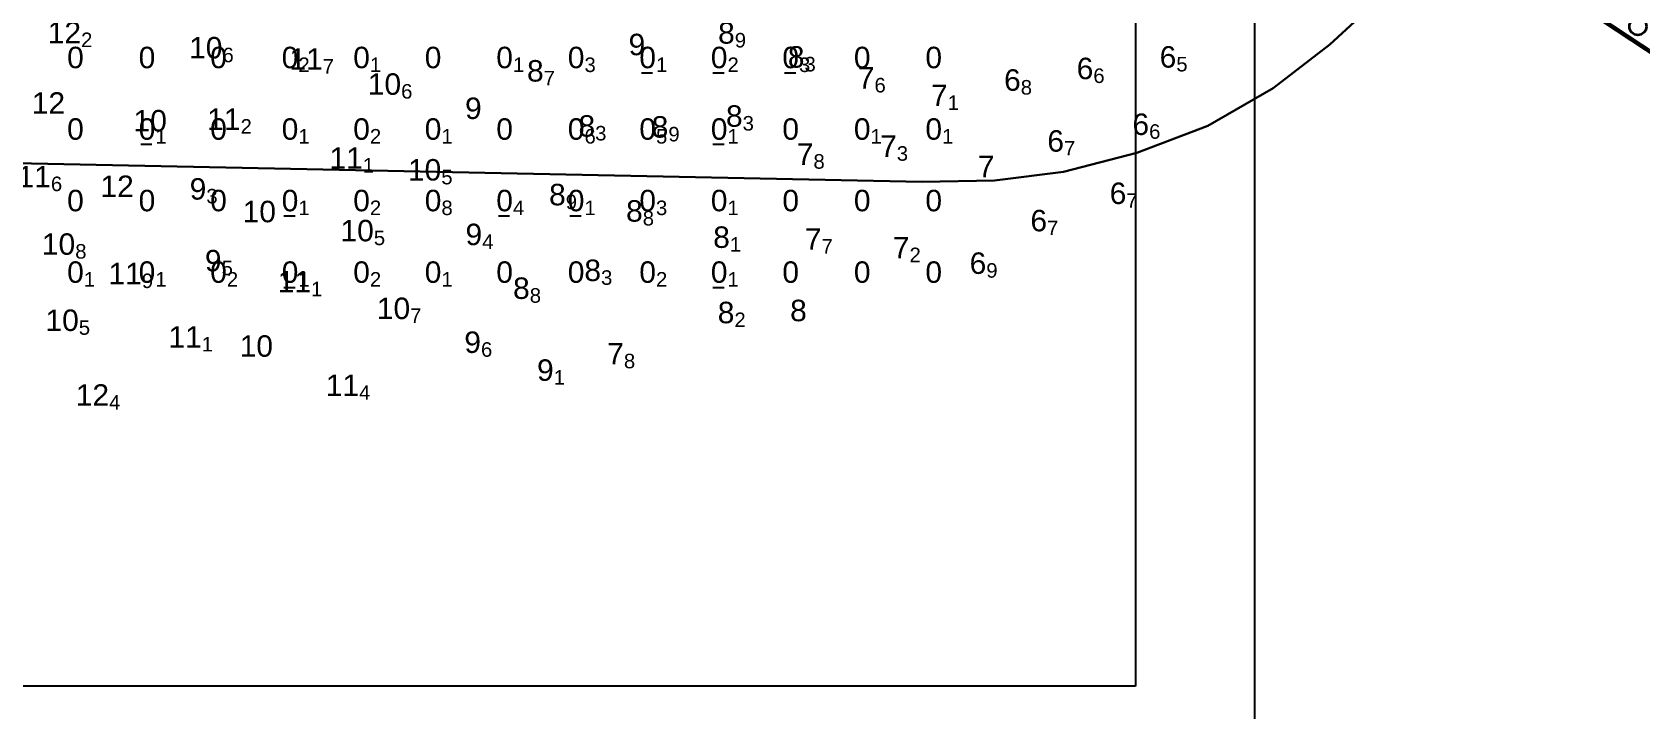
# Model space of a CAD drawing. Header units: millimetres. Extents: x 0 to 581027, y 0 to 6627194.
# Drawn here: x 580483.7 to 580618.6, y 6625619.3 to 6625676.1 of the extents above; entities that cross this region are included whole.
import ezdxf
from ezdxf.enums import TextEntityAlignment as Align

# ---------------------------------------------------------------- set-up
doc = ezdxf.new("R2010")
doc.units = ezdxf.units.MM
doc.linetypes.add('CONTINOUS', pattern=[0])
doc.layers.add('Soundings_1000', color=7, linetype='Continuous', true_color=0x000000)
doc.layers.add('soundings_diff', color=7, linetype='Continuous', true_color=0x000000)
for name, color, linetype in [('tiff', 7, 'Continuous'), ('tiff17.2', 7, 'Continuous'), ('Этап 4.2 верхняя бровка', 7, 'Continuous'), ('Этап 5.2 верхняя бровка', 7, 'Continuous'), ('Этап 5.2 нижняя бровка', 7, 'Continuous')]:
    doc.layers.add(name, color=color, linetype=linetype)
doc.layers.add('ГР_Верх_строение', color=250, linetype='CONTINOUS', lineweight=30)
doc.layers.add('ГР_ШТС2_1а', color=21, linetype='Continuous', lineweight=35)
doc.styles.get("Standard").update_dxf_attribs({"font": 'arial.ttf'})
picture_1 = doc.add_image_def('image2.tif', size_in_pixel=(3838, 2796))
picture_2 = doc.add_image_def('image3.tif', size_in_pixel=(3838, 2796))
picture_3 = doc.add_image_def('image4.tif', size_in_pixel=(2844, 2049))

msp = doc.modelspace()

# ---------------------------------------------------------------- linework, layer by layer
at = {"layer": 'soundings_diff', "color": 18, "true_color": 0x000000}
for p, q in [((580534.78, 6625672.72, -0.13), (580535.72, 6625672.72, -0.13)), ((580540.78, 6625672.72, -0.22), (580541.72, 6625672.72, -0.22)), ((580546.78, 6625672.72, -0.29), (580547.72, 6625672.72, -0.29)), ((580492.78, 6625666.72, -0.05), (580493.72, 6625666.72, -0.05)), ((580540.78, 6625666.72, -0.07), (580541.72, 6625666.72, -0.07)), ((580504.78, 6625660.72, -0.05), (580505.72, 6625660.72, -0.05)), ((580522.78, 6625660.72, -0.42), (580523.72, 6625660.72, -0.42)), ((580528.78, 6625660.72, -0.14), (580529.72, 6625660.72, -0.14)), ((580504.78, 6625654.72, -0.05), (580505.72, 6625654.72, -0.05)), ((580540.78, 6625654.72, -0.14), (580541.72, 6625654.72, -0.14))]:
    msp.add_line(p, q, dxfattribs=at)
at = {"layer": 'ГР_Верх_строение', "color": 6, "ltscale": 10, "elevation": 0}
msp.add_lwpolyline([(580875.68, 6625540.31), (580823.2, 6625540.31), (580560.2, 6625713.62)], dxfattribs=at)
at = {"layer": 'ГР_ШТС2_1а', "extrusion": (1.82928e-05, 5.32664e-05, 1)}
msp.add_circle((580618.38, 6625676.6, 2.99), 0.71, dxfattribs=at)
at = {"layer": 'Этап 4.2 верхняя бровка', "color": 3, "lineweight": 30}
msp.add_lwpolyline([(580034.73, 6625732.44), (580219.34, 6625688.79), (580418.37, 6625666.45), (580558.33, 6625663.58), (580564.39, 6625663.69), (580570.18, 6625664.42), (580576.33, 6625666), (580582.31, 6625668.26), (580587.78, 6625671.44), (580592.52, 6625675.08), (580598.03, 6625680.19), (580602.67, 6625686.25), (580560.2, 6625713.67)], dxfattribs=at)
at = {"layer": 'Этап 5.2 верхняя бровка', "color": 3, "linetype": 'Continuous', "lineweight": 30}
msp.add_lwpolyline([(580025.73, 6625725.21), (580144.31, 6625626.85), (580198.01, 6625585.68), (580306.45, 6625503.96), (580380.3, 6625452.25, -0.007042), (580424.66, 6625424.55, -0.01078), (580452.97, 6625405.43, -0.000003), (580488.81, 6625380.08, -0.000055), (580490.46, 6625378.91, -0.000083), (580499.82, 6625372.28, 0.000042), (580518.49, 6625359.07, 0.014493), (580533.47, 6625349.1, 0.004205), (580586.34, 6625316.72, 0.045482), (580608.84, 6625305.84, 0.025712), (580650.9, 6625292.46, 0.178181), (580685.89, 6625295.84, 0.112994), (580728.34, 6625329.74), (580768.13, 6625390.9), (580811.37, 6625457.98), (580825.99, 6625484.4), (580843.64, 6625527.16)], format="xyb", dxfattribs=at)
at = {"layer": 'Этап 5.2 нижняя бровка', "color": 1, "lineweight": 30}
msp.add_lwpolyline([(580034.53, 6625734.49), (580560.2, 6625713.68), (580560.18, 6625713.46), (580823.18, 6625540.15), (580784.51, 6625481.76), (580737.88, 6625410.99), (580697.72, 6625350.06), (580412.01, 6625509.64), (580025.99, 6625725.17), (580032.37, 6625730.74), (580034.53, 6625734.49)], close=True, dxfattribs=at)

# ---------------------------------------------------------------- texts
at = {"layer": 'Soundings_1000', "color": 18, "true_color": 0x000000}
for s, p in [('12', (580487.77, 6625676.09, 12.23)), ('8', (580542.61, 6625676.06, 8.94)), ('10', (580499.63, 6625674.82, 10.59)), ('9', (580535.1, 6625675.09, 8.95)), ('11', (580508.04, 6625673.87, 11.66)), ('8', (580526.58, 6625672.88, 8.74)), ('8', (580548.46, 6625674.05, 8.34)), ('6', (580572.69, 6625673.08, 6.59)), ('6', (580579.65, 6625674.05, 6.45)), ('10', (580514.62, 6625671.77, 10.63)), ('7', (580554.33, 6625672.29, 7.6)), ('6', (580566.6, 6625672.11, 6.81)), ('12', (580486.43, 6625670.18, 11.99)), ('7', (580560.47, 6625670.82, 7.13)), ('11', (580501.15, 6625668.83, 11.24)), ('9', (580521.38, 6625669.74, 9)), ('8', (580543.27, 6625669.09, 8.26)), ('10', (580494.97, 6625668.7, 9.99)), ('8', (580530.9, 6625668.26, 8.27)), ('8', (580537.04, 6625668.18, 8.93)), ('6', (580577.37, 6625668.4, 6.62)), ('7', (580556.2, 6625666.56, 7.34)), ('6', (580570.23, 6625667, 6.68)), ('11', (580511.41, 6625665.57, 11.13)), ('7', (580549.21, 6625665.89, 7.82)), ('7', (580564.4, 6625664.86, 6.95)), ('11', (580485.24, 6625664.01, 11.61)), ('10', (580517.99, 6625664.58, 10.45)), ('12', (580492.19, 6625663.2, 11.98)), ('9', (580498.28, 6625662.98, 9.3)), ('8', (580528.43, 6625662.5, 8.93)), ('6', (580575.46, 6625662.61, 6.66)), ('10', (580504.12, 6625661.08, 10)), ('8', (580534.89, 6625661.13, 8.8)), ('10', (580512.33, 6625659.48, 10.46)), ('6', (580568.81, 6625660.32, 6.74)), ('10', (580487.28, 6625658.35, 10.81)), ('9', (580521.42, 6625659.16, 9.36)), ('8', (580542.2, 6625658.93, 8.1)), ('7', (580549.89, 6625658.77, 7.71)), ('7', (580557.27, 6625658.05, 7.22)), ('9', (580499.56, 6625656.96, 9.48)), ('6', (580563.71, 6625656.75, 6.88)), ('11', (580492.87, 6625655.88, 11.86)), ('8', (580531.39, 6625656.15, 8.25)), ('11', (580507.06, 6625655.19, 11.05)), ('8', (580525.41, 6625654.65, 8.75)), ('10', (580515.38, 6625652.96, 10.67)), ('8', (580542.58, 6625652.61, 8.2)), ('8', (580548.65, 6625652.78, 8.01)), ('10', (580487.58, 6625651.96, 10.52)), ('11', (580497.89, 6625650.56, 11.12)), ('9', (580521.32, 6625650.12, 9.58)), ('10', (580503.87, 6625649.8, 9.96)), ('7', (580533.31, 6625649.15, 7.81)), ('9', (580527.42, 6625647.78, 9.09)), ('11', (580511.09, 6625646.51, 11.4)), ('12', (580490.12, 6625645.69, 12.42))]:
    msp.add_text(s, height=1.8, dxfattribs=at).set_placement(p, align=Align.MIDDLE_RIGHT)
for s, p in [('2', (580487.77, 6625676.09, 12.23)), ('9', (580542.61, 6625676.06, 8.94)), ('6', (580499.63, 6625674.82, 10.59)), ('7', (580508.04, 6625673.87, 11.66)), ('3', (580548.46, 6625674.05, 8.34)), ('5', (580579.65, 6625674.05, 6.45)), ('7', (580526.58, 6625672.88, 8.74)), ('6', (580572.69, 6625673.08, 6.59)), ('6', (580514.62, 6625671.77, 10.63)), ('6', (580554.33, 6625672.29, 7.6)), ('8', (580566.6, 6625672.11, 6.81)), ('1', (580560.47, 6625670.82, 7.13)), ('2', (580501.15, 6625668.83, 11.24)), ('3', (580543.27, 6625669.09, 8.26)), ('6', (580577.37, 6625668.4, 6.62)), ('3', (580530.9, 6625668.26, 8.27)), ('9', (580537.04, 6625668.18, 8.93)), ('8', (580549.21, 6625665.89, 7.82)), ('3', (580556.2, 6625666.56, 7.34)), ('7', (580570.23, 6625667, 6.68)), ('1', (580511.41, 6625665.57, 11.13)), ('5', (580517.99, 6625664.58, 10.45)), ('6', (580485.24, 6625664.01, 11.61)), ('3', (580498.28, 6625662.98, 9.3)), ('9', (580528.43, 6625662.5, 8.93)), ('7', (580575.46, 6625662.61, 6.66)), ('8', (580534.89, 6625661.13, 8.8)), ('7', (580568.81, 6625660.32, 6.74)), ('5', (580512.33, 6625659.48, 10.46)), ('4', (580521.42, 6625659.16, 9.36)), ('1', (580542.2, 6625658.93, 8.1)), ('8', (580487.28, 6625658.35, 10.81)), ('7', (580549.89, 6625658.77, 7.71)), ('2', (580557.27, 6625658.05, 7.22)), ('5', (580499.56, 6625656.96, 9.48)), ('9', (580563.71, 6625656.75, 6.88)), ('9', (580492.87, 6625655.88, 11.86)), ('1', (580507.06, 6625655.19, 11.05)), ('3', (580531.39, 6625656.15, 8.25)), ('8', (580525.41, 6625654.65, 8.75)), ('7', (580515.38, 6625652.96, 10.67)), ('2', (580542.58, 6625652.61, 8.2)), ('5', (580487.58, 6625651.96, 10.52)), ('1', (580497.89, 6625650.56, 11.12)), ('6', (580521.32, 6625650.12, 9.58)), ('8', (580533.31, 6625649.15, 7.81)), ('1', (580527.42, 6625647.78, 9.09)), ('4', (580490.12, 6625645.69, 12.42)), ('4', (580511.09, 6625646.51, 11.4))]:
    msp.add_text(s, height=1.22, dxfattribs=at).set_placement(p, align=Align.TOP_LEFT)
at = {"layer": 'soundings_diff', "color": 18, "true_color": 0x000000}
for p in [(580488, 6625674, 0.04), (580494, 6625674), (580500, 6625674, 0.04), (580506, 6625674, 0.17), (580512, 6625674, 0.13), (580518, 6625674, -0.01), (580524, 6625674, 0.13), (580530, 6625674, 0.3), (580536, 6625674, -0.13), (580542, 6625674, -0.22), (580548, 6625674, -0.29), (580554, 6625674, -0.04), (580560, 6625674, -0.01), (580488, 6625668, 0.03), (580494, 6625668, -0.05), (580500, 6625668, -0.03), (580506, 6625668, 0.06), (580512, 6625668, 0.22), (580518, 6625668, 0.12), (580524, 6625668, 0.02), (580530, 6625668, 0.58), (580536, 6625668, 0.45), (580542, 6625668, -0.07), (580548, 6625668, 0.04), (580554, 6625668, 0.07), (580560, 6625668, 0.08), (580488, 6625662, 0.03), (580494, 6625662, -0.01), (580500, 6625662, -0.02), (580506, 6625662, -0.05), (580512, 6625662, 0.2), (580518, 6625662, 0.79), (580524, 6625662, -0.42), (580530, 6625662, -0.14), (580536, 6625662, 0.33), (580542, 6625662, 0.06), (580548, 6625662), (580554, 6625662, -0.04), (580560, 6625662, -0.01), (580488, 6625656, 0.09), (580494, 6625656, 0.07), (580500, 6625656, 0.15), (580506, 6625656, -0.05), (580512, 6625656, 0.23), (580518, 6625656, 0.08), (580524, 6625656, 0.02), (580530, 6625656, 0.01), (580536, 6625656, 0.21), (580542, 6625656, -0.14), (580548, 6625656, 0.03), (580554, 6625656, 0.03), (580560, 6625656, 0.01)]:
    msp.add_text('0', height=1.8, dxfattribs=at).set_placement(p, align=Align.MIDDLE_RIGHT)
for s, p in [('2', (580506, 6625674, 0.17)), ('1', (580512, 6625674, 0.13)), ('1', (580524, 6625674, 0.13)), ('3', (580530, 6625674, 0.3)), ('1', (580536, 6625674, -0.13)), ('2', (580542, 6625674, -0.22)), ('3', (580548, 6625674, -0.29)), ('1', (580494, 6625668, -0.05)), ('1', (580506, 6625668, 0.06)), ('2', (580512, 6625668, 0.22)), ('1', (580518, 6625668, 0.12)), ('6', (580530, 6625668, 0.58)), ('5', (580536, 6625668, 0.45)), ('1', (580542, 6625668, -0.07)), ('1', (580554, 6625668, 0.07)), ('1', (580560, 6625668, 0.08)), ('1', (580506, 6625662, -0.05)), ('2', (580512, 6625662, 0.2)), ('8', (580518, 6625662, 0.79)), ('4', (580524, 6625662, -0.42)), ('1', (580530, 6625662, -0.14)), ('3', (580536, 6625662, 0.33)), ('1', (580542, 6625662, 0.06)), ('1', (580488, 6625656, 0.09)), ('1', (580494, 6625656, 0.07)), ('2', (580500, 6625656, 0.15)), ('1', (580506, 6625656, -0.05)), ('2', (580512, 6625656, 0.23)), ('1', (580518, 6625656, 0.08)), ('2', (580536, 6625656, 0.21)), ('1', (580542, 6625656, -0.14))]:
    msp.add_text(s, height=1.22, dxfattribs=at).set_placement(p, align=Align.TOP_LEFT)

# ---------------------------------------------------------------- pictures from other files: only their frames are drawn
at = {"layer": 'soundings_diff', "color": 7, "true_color": 0xffffff}
image = msp.add_image(picture_3, insert=(580007.44, 6625621.28), size_in_units=(568.8, 409.8), dxfattribs=at)
image.dxf.flags = 7
at = {"layer": 'tiff', "color": 7, "true_color": 0xffffff}
image = msp.add_image(picture_1, insert=(580010.5, 6625614.78), size_in_units=(575.7, 419.4), dxfattribs=dict(at, brightness=70))
image.dxf.flags = 7
at = {"layer": 'tiff17.2', "color": 7, "true_color": 0xffffff}
image = msp.add_image(picture_2, insert=(580010.5, 6625614.78), size_in_units=(575.7, 419.4), dxfattribs=dict(at, brightness=70))
image.dxf.flags = 7

doc.saveas('drawing.dxf')
